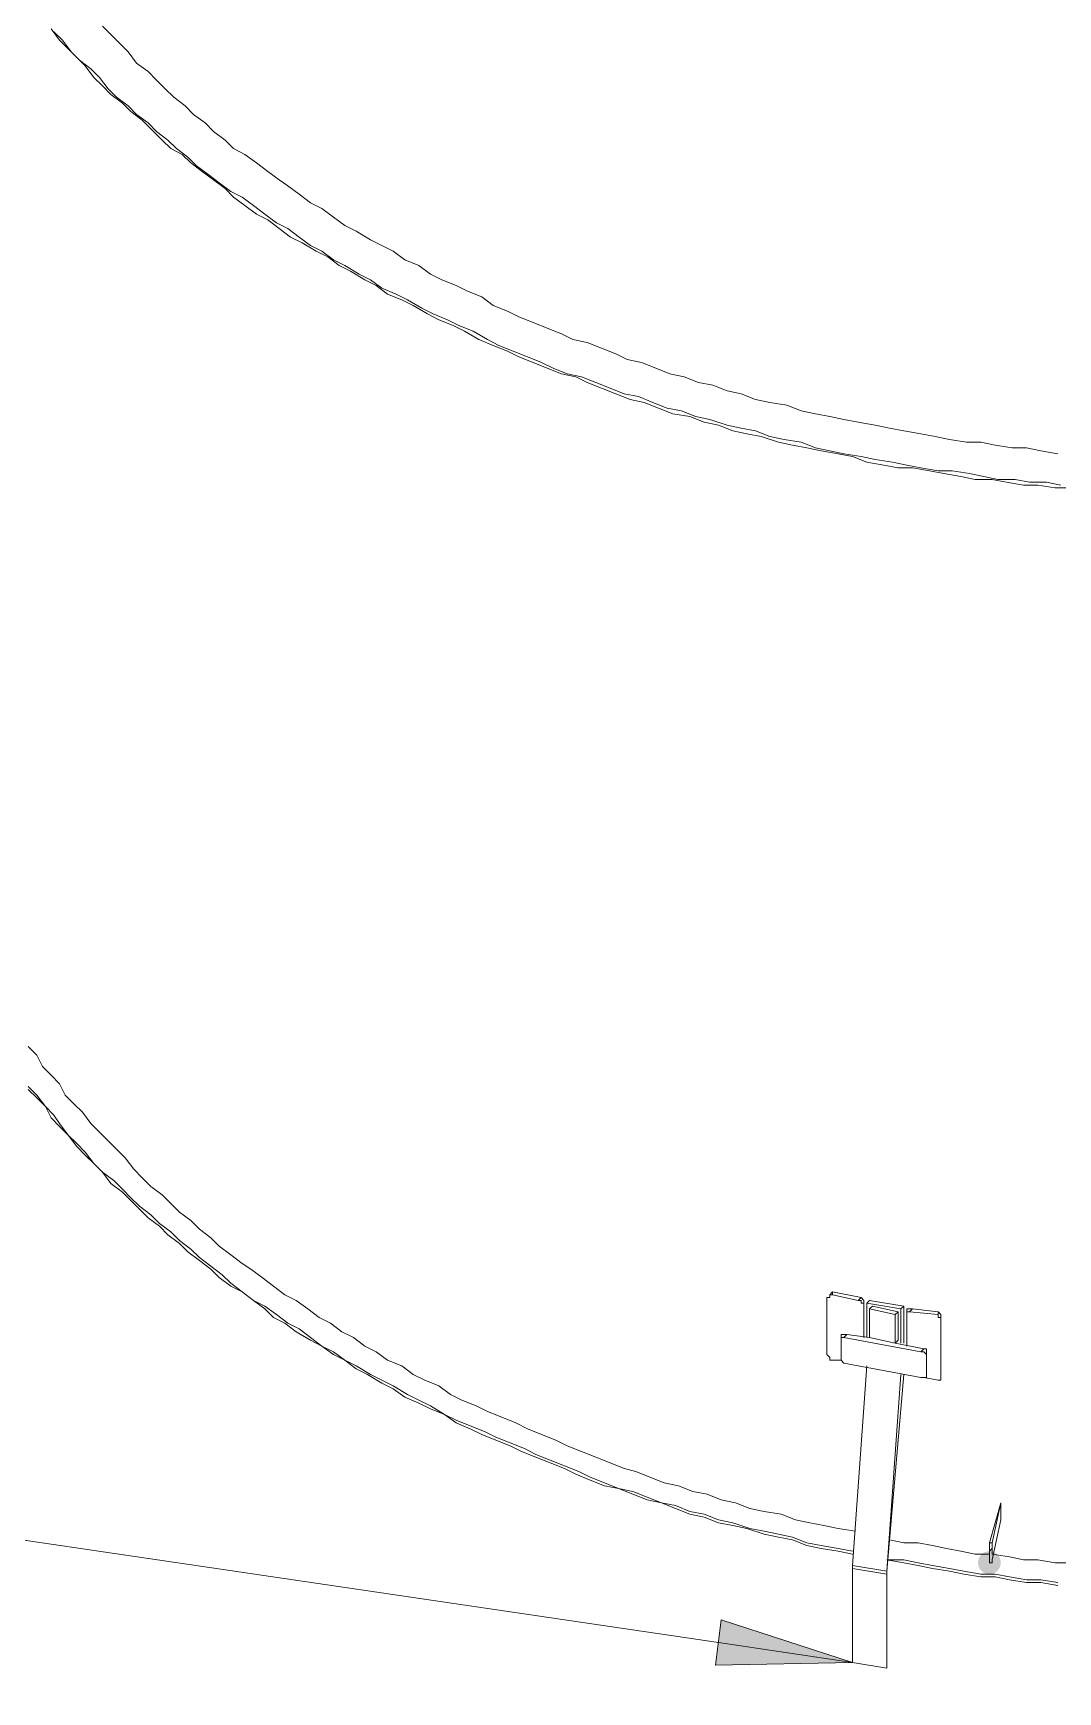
# Model space of a CAD drawing. Header units: millimetres. Extents: x 0 to 62767, y -13570 to 23963.
# Drawn here: x 17586 to 18270, y 1538 to 2647 of the extents above; entities that cross this region are included whole.
import ezdxf

# ---------------------------------------------------------------- set-up
doc = ezdxf.new("R2010")
doc.units = ezdxf.units.MM
picture_1 = doc.add_image_def('image2.jpg', size_in_pixel=(680, 1027))

msp = doc.modelspace()

# ---------------------------------------------------------------- hatches: boundary and pattern name
h = msp.add_hatch(color=7)
edge = h.paths.add_edge_path()
edge.add_arc((18224.762, 1624.762), 7.619, 0, 360)
h = msp.add_hatch(color=7)
h.dxf.hatch_style = 2
h.paths.add_polyline_path([(18041.904, 1556.19), (18133.333, 1558.095), (18045.713, 1586.667)])

# ---------------------------------------------------------------- linework, layer by layer
at = {"color": 7, "lineweight": 0}
for points in [[(18278.095, 2342.857), (18268.571, 2342.857), (18257.143, 2344.762), (18247.619, 2344.762), (18236.19, 2346.667), (18226.667, 2348.571), (18215.237, 2348.571), (18205.713, 2350.476), (18194.285, 2352.381), (18184.761, 2354.286), (18173.333, 2356.19), (18163.809, 2356.19), (18154.285, 2358.095), (18142.857, 2360), (18133.333, 2363.809), (18123.809, 2365.714), (18112.381, 2367.619), (18102.857, 2369.524), (18093.333, 2371.429), (18083.81, 2373.333), (18072.38, 2377.143), (18062.856, 2379.048), (18053.333, 2380.952), (18043.809, 2384.762), (18034.285, 2386.667), (18024.761, 2390.476), (18013.333, 2392.381), (18003.809, 2396.19), (17994.285, 2400), (17984.762, 2401.905), (17975.238, 2405.714), (17965.714, 2409.524), (17956.19, 2413.333), (17948.571, 2417.143), (17939.047, 2419.048), (17929.523, 2422.857), (17919.999, 2426.667), (17910.476, 2430.476), (17902.856, 2434.286), (17893.333, 2438.095), (17883.809, 2441.905), (17874.285, 2447.619), (17866.667, 2451.429), (17857.143, 2455.238), (17849.524, 2459.048), (17840, 2464.762), (17832.381, 2468.571), (17822.857, 2472.381), (17815.238, 2478.095), (17807.618, 2481.905), (17798.095, 2487.619), (17790.475, 2491.429), (17782.857, 2497.143), (17775.238, 2500.952), (17765.714, 2506.667), (17758.095, 2510.476), (17750.476, 2516.19), (17742.856, 2521.905), (17735.238, 2525.714), (17727.619, 2531.429), (17720, 2537.143), (17714.285, 2542.857), (17706.667, 2548.571), (17699.048, 2554.286), (17691.428, 2560), (17685.715, 2565.714), (17678.095, 2569.524), (17672.381, 2575.238), (17664.761, 2582.857), (17659.048, 2588.571), (17651.429, 2594.286), (17645.714, 2600), (17638.096, 2605.714), (17632.381, 2611.429), (17626.666, 2617.143), (17620.953, 2624.762), (17615.238, 2630.476), (17609.523, 2636.19), (17603.81, 2641.905), (17598.095, 2649.524)], [(18270.477, 2365.714), (18259.047, 2367.619), (18249.523, 2369.524), (18240, 2369.524), (18228.571, 2371.429), (18219.047, 2373.333), (18209.524, 2373.333), (18198.095, 2375.238), (18188.571, 2377.143), (18179.048, 2379.048), (18167.618, 2380.952), (18158.094, 2382.857), (18148.572, 2384.762), (18137.142, 2386.667), (18127.619, 2388.571), (18118.095, 2390.476), (18108.571, 2392.381), (18099.047, 2394.286), (18089.523, 2398.095), (18078.095, 2400), (18068.571, 2401.905), (18059.047, 2405.714), (18049.524, 2407.619), (18040, 2411.429), (18030.476, 2413.333), (18020.952, 2417.143), (18011.428, 2419.048), (18001.905, 2422.857), (17992.381, 2426.667), (17982.857, 2428.571), (17975.238, 2432.381), (17965.714, 2436.19), (17956.19, 2440), (17946.666, 2441.905), (17939.047, 2445.714), (17929.523, 2449.524), (17919.999, 2453.333), (17910.476, 2457.143), (17902.856, 2460.952), (17893.333, 2464.762), (17885.713, 2470.476), (17876.191, 2474.286), (17868.571, 2478.095), (17859.048, 2481.905), (17851.428, 2485.714), (17843.809, 2491.429), (17834.285, 2495.238), (17826.666, 2500.952), (17819.048, 2504.762), (17811.429, 2508.571), (17801.905, 2514.286), (17794.286, 2518.095), (17786.666, 2523.809), (17779.047, 2529.524), (17771.429, 2533.333), (17763.81, 2539.048), (17756.19, 2544.762), (17750.476, 2548.571), (17742.856, 2554.286), (17735.238, 2560), (17727.619, 2565.714), (17720, 2569.524), (17714.285, 2575.238), (17706.667, 2580.952), (17700.952, 2586.667), (17693.333, 2592.381), (17687.619, 2598.095), (17680, 2603.809), (17674.285, 2609.524), (17668.572, 2615.238), (17662.857, 2620.952), (17655.238, 2626.667), (17649.524, 2634.286), (17643.809, 2640), (17638.096, 2645.714), (17632.381, 2651.429)], [(18272.381, 2344.762), (18262.857, 2346.667), (18251.428, 2346.667), (18241.904, 2348.571), (18230.476, 2348.571), (18220.952, 2350.476), (18211.428, 2352.381), (18200, 2354.286), (18190.476, 2354.286), (18179.048, 2356.19), (18169.524, 2358.095), (18160, 2360), (18148.572, 2361.905), (18139.047, 2363.809), (18127.619, 2365.714), (18118.095, 2367.619), (18108.571, 2369.524), (18099.047, 2373.333), (18087.619, 2375.238), (18078.095, 2377.143), (18068.571, 2380.952), (18059.047, 2382.857), (18049.524, 2384.762), (18038.095, 2388.571), (18028.571, 2390.476), (18019.048, 2394.286), (18009.524, 2396.19), (18000, 2400), (17990.476, 2403.809), (17980.952, 2405.714), (17971.429, 2409.524), (17961.905, 2413.333), (17952.381, 2417.143), (17942.857, 2419.048), (17933.333, 2422.857), (17925.714, 2426.667), (17916.19, 2430.476), (17906.667, 2434.286), (17897.143, 2438.095), (17889.524, 2441.905), (17880, 2447.619), (17870.476, 2451.429), (17862.857, 2455.238), (17853.333, 2459.048), (17845.714, 2462.857), (17836.19, 2468.571), (17828.572, 2472.381), (17819.048, 2476.19), (17811.429, 2481.905), (17803.809, 2485.714), (17794.286, 2491.429), (17786.666, 2495.238), (17779.047, 2500.952), (17771.429, 2504.762), (17763.81, 2510.476), (17756.19, 2516.19), (17748.571, 2520), (17740.952, 2525.714), (17733.334, 2531.429), (17725.714, 2537.143), (17718.095, 2540.952), (17710.476, 2546.667), (17702.857, 2552.381), (17695.237, 2558.095), (17689.524, 2563.809), (17681.904, 2569.524), (17676.19, 2575.238), (17668.572, 2580.952), (17662.857, 2586.667), (17655.238, 2592.381), (17649.524, 2598.095), (17641.905, 2603.809), (17636.19, 2609.524), (17630.475, 2617.143), (17624.762, 2622.857), (17617.142, 2628.571), (17611.429, 2634.286), (17605.714, 2641.905), (17599.999, 2647.619)], [(17582.856, 1969.524), (17588.571, 1963.809), (17592.38, 1956.19), (17598.095, 1950.476), (17603.81, 1944.762), (17607.619, 1937.143), (17613.333, 1931.429), (17619.047, 1925.714), (17624.762, 1918.095), (17630.475, 1912.381), (17636.19, 1906.667), (17641.905, 1900.952), (17647.618, 1895.238), (17653.333, 1887.619), (17659.048, 1881.905), (17664.761, 1876.19), (17672.381, 1870.476), (17678.095, 1864.762), (17683.809, 1859.047), (17691.428, 1853.333), (17697.143, 1847.619), (17704.761, 1841.905), (17710.476, 1836.19), (17718.095, 1830.476), (17725.714, 1824.762), (17731.428, 1820.952), (17739.047, 1815.238), (17746.667, 1809.524), (17754.286, 1803.81), (17761.904, 1800), (17769.523, 1794.286), (17777.142, 1788.571), (17784.762, 1784.762), (17792.381, 1779.048), (17800, 1775.238), (17807.618, 1769.524), (17815.238, 1765.714), (17822.857, 1760), (17832.381, 1756.191), (17840, 1750.476), (17847.619, 1746.667), (17857.143, 1742.857), (17864.761, 1737.143), (17872.38, 1733.333), (17881.904, 1729.524), (17889.524, 1725.714), (17899.047, 1721.905), (17908.571, 1718.095), (17916.19, 1714.286), (17925.714, 1710.476), (17935.238, 1706.667), (17942.857, 1702.857), (17952.381, 1699.048), (17961.905, 1695.238), (17971.429, 1691.429), (17980.952, 1687.619), (17988.572, 1685.714), (17998.094, 1681.905), (18007.618, 1678.095), (18017.143, 1676.19), (18026.667, 1672.381), (18036.191, 1670.476), (18045.713, 1666.667), (18055.237, 1664.762), (18064.762, 1660.952), (18074.286, 1659.048), (18085.714, 1657.143), (18095.238, 1653.333), (18104.762, 1651.429), (18114.286, 1649.524), (18123.809, 1647.619), (18135.238, 1645.714)], [(17582.856, 1942.857), (17588.571, 1937.143), (17594.286, 1929.524), (17599.999, 1923.809), (17603.81, 1918.095), (17609.523, 1910.476), (17615.238, 1904.762), (17620.953, 1899.048), (17626.666, 1891.429), (17632.381, 1885.714), (17640, 1880), (17645.714, 1874.286), (17651.429, 1868.571), (17657.142, 1862.857), (17664.761, 1857.143), (17670.476, 1851.429), (17678.095, 1845.714), (17683.809, 1840), (17691.428, 1834.286), (17697.143, 1828.571), (17704.761, 1822.857), (17712.38, 1817.143), (17718.095, 1811.428), (17725.714, 1805.714), (17733.334, 1800), (17740.952, 1796.191), (17748.571, 1790.476), (17756.19, 1784.762), (17763.81, 1780.952), (17771.429, 1775.238), (17779.047, 1769.524), (17786.666, 1765.714), (17794.286, 1760), (17801.905, 1756.191), (17811.429, 1750.476), (17819.048, 1746.667), (17826.666, 1742.857), (17836.19, 1737.143), (17843.809, 1733.333), (17851.428, 1729.524), (17860.952, 1723.809), (17868.571, 1720), (17878.095, 1716.19), (17887.619, 1712.381), (17895.238, 1708.572), (17904.762, 1704.762), (17914.286, 1700.952), (17921.904, 1697.143), (17931.429, 1693.333), (17940.953, 1689.524), (17950.475, 1685.714), (17958.095, 1681.905), (17967.618, 1678.095), (17977.142, 1674.286), (17986.666, 1672.381), (17996.19, 1668.571), (18005.714, 1664.762), (18015.237, 1662.857), (18024.761, 1659.048), (18034.285, 1657.143), (18043.809, 1653.333), (18053.333, 1651.429), (18064.762, 1647.619), (18074.286, 1645.714), (18083.81, 1643.809), (18093.333, 1641.905), (18102.857, 1638.095), (18112.381, 1636.19), (18123.809, 1634.286), (18133.333, 1632.381)], [(17582.856, 1940.952), (17588.571, 1935.238), (17594.286, 1929.524), (17598.095, 1921.905), (17603.81, 1916.19), (17609.523, 1910.476), (17615.238, 1902.857), (17620.953, 1897.143), (17626.666, 1891.429), (17632.381, 1885.714), (17638.096, 1878.095), (17645.714, 1872.381), (17651.429, 1866.667), (17657.142, 1860.952), (17662.857, 1855.238), (17670.476, 1849.524), (17676.19, 1843.81), (17683.809, 1838.095), (17689.524, 1832.381), (17697.143, 1826.667), (17704.761, 1820.952), (17710.476, 1815.238), (17718.095, 1809.524), (17725.714, 1805.714), (17733.334, 1800), (17740.952, 1794.286), (17746.667, 1788.571), (17754.286, 1784.762), (17761.904, 1779.048), (17771.429, 1773.333), (17779.047, 1769.524), (17786.666, 1763.809), (17794.286, 1760), (17801.905, 1754.286), (17809.524, 1750.476), (17819.048, 1744.762), (17826.666, 1740.952), (17834.285, 1735.238), (17843.809, 1731.429), (17851.428, 1727.619), (17860.952, 1723.809), (17868.571, 1718.095), (17878.095, 1714.286), (17885.713, 1710.476), (17895.238, 1706.667), (17904.762, 1702.857), (17912.38, 1699.048), (17921.904, 1695.238), (17931.429, 1691.429), (17940.953, 1687.619), (17948.571, 1683.809), (17958.095, 1680), (17967.618, 1676.19), (17977.142, 1674.286), (17986.666, 1670.476), (17996.19, 1666.667), (18005.714, 1664.762), (18015.237, 1660.952), (18024.761, 1657.143), (18034.285, 1655.238), (18043.809, 1651.429), (18053.333, 1649.524), (18062.856, 1647.619), (18074.286, 1643.809), (18083.81, 1641.905), (18093.333, 1640), (18102.857, 1636.19), (18112.381, 1634.286), (18123.809, 1632.381), (18133.333, 1630.476)], [(18116.19, 1801.905), (18118.095, 1801.905), (18118.095, 1803.81), (18119.999, 1803.81)], [(18116.19, 1801.905), (18116.19, 1763.809)], [(18119.999, 1805.714), (18118.095, 1803.81)], [(18118.095, 1803.81), (18118.095, 1801.905)], [(18119.999, 1803.81), (18119.999, 1805.714)], [(18139.047, 1801.905), (18119.999, 1805.714)], [(18119.999, 1803.81), (18137.142, 1800)], [(18139.047, 1801.905), (18137.142, 1800)], [(18137.142, 1800), (18139.047, 1800), (18139.047, 1798.095), (18140.952, 1798.095), (18140.952, 1796.191)], [(18140.952, 1798.095), (18140.952, 1800), (18139.047, 1801.905)], [(18140.952, 1796.191), (18140.952, 1798.095)], [(18140.952, 1798.095), (18140.952, 1775.238)], [(18140.952, 1796.191), (18140.952, 1775.238)], [(18167.618, 1796.191), (18144.762, 1800), (18142.857, 1798.095)], [(18142.857, 1775.238), (18142.857, 1798.095), (18165.714, 1794.286)], [(18163.809, 1773.333), (18163.809, 1792.381), (18146.666, 1796.191), (18144.762, 1794.286), (18144.762, 1775.238)], [(18167.618, 1796.191), (18165.714, 1794.286), (18165.714, 1771.428)], [(18167.618, 1771.428), (18167.618, 1796.191)], [(18144.762, 1794.286), (18161.905, 1790.476)], [(18163.809, 1792.381), (18161.905, 1790.476), (18161.905, 1771.428), (18144.762, 1775.238)], [(18173.333, 1794.286), (18171.428, 1794.286), (18169.524, 1794.286)], [(18169.524, 1794.286), (18169.524, 1792.381)], [(18169.524, 1792.381), (18171.428, 1792.381)], [(18169.524, 1792.381), (18169.524, 1769.524)], [(18171.428, 1792.381), (18173.333, 1794.286)], [(18171.428, 1792.381), (18190.476, 1790.476)], [(18190.476, 1792.381), (18173.333, 1794.286)], [(18192.381, 1788.571), (18192.381, 1790.476), (18190.476, 1792.381)], [(18190.476, 1792.381), (18190.476, 1790.476)], [(18190.476, 1790.476), (18190.476, 1788.571), (18192.381, 1788.571), (18192.381, 1786.667)], [(18192.381, 1786.667), (18192.381, 1788.571)], [(18192.381, 1788.571), (18192.381, 1750.476)], [(18192.381, 1786.667), (18192.381, 1748.572)], [(18129.523, 1777.143), (18127.619, 1777.143), (18125.714, 1777.143)], [(18125.714, 1777.143), (18125.714, 1775.238)], [(18125.714, 1773.333), (18125.714, 1775.238), (18127.619, 1775.238)], [(18125.714, 1773.333), (18125.714, 1761.905)], [(18127.619, 1775.238), (18129.523, 1777.143)], [(18127.619, 1775.238), (18179.048, 1765.714)], [(18144.762, 1775.238), (18129.523, 1777.143)], [(18163.809, 1773.333), (18161.905, 1771.428)], [(18119.999, 1760), (18118.095, 1760), (18118.095, 1761.905), (18116.19, 1763.809)], [(18180.952, 1767.619), (18161.905, 1771.428)], [(18180.952, 1767.619), (18179.048, 1765.714)], [(18179.048, 1765.714), (18180.952, 1765.714), (18182.857, 1763.809)], [(18182.857, 1765.714), (18182.857, 1767.619), (18180.952, 1767.619)], [(18182.857, 1763.809), (18182.857, 1765.714)], [(18182.857, 1765.714), (18182.857, 1752.381)], [(18182.857, 1763.809), (18182.857, 1750.476)], [(18125.714, 1760), (18119.999, 1760)], [(18127.619, 1758.095), (18125.714, 1760), (18125.714, 1761.905)], [(18179.048, 1748.572), (18127.619, 1758.095)], [(18133.333, 1622.857), (18142.857, 1756.191)], [(18182.857, 1752.381), (18182.857, 1750.476)], [(18182.857, 1752.381), (18182.857, 1750.476)], [(18165.714, 1750.476), (18156.19, 1619.048)], [(18156.19, 1619.048), (18167.618, 1750.476)], [(18182.857, 1750.476), (18182.857, 1748.572), (18180.952, 1748.572), (18179.048, 1748.572)], [(18190.476, 1746.667), (18180.952, 1748.572)], [(18192.381, 1748.572), (18192.381, 1746.667), (18190.476, 1746.667)], [(18192.381, 1750.476), (18192.381, 1748.572)], [(18192.381, 1750.476), (18192.381, 1748.572)], [(18043.809, 1571.429), (17371.428, 1670.476), (17180.952, 1670.476)], [(18232.38, 1664.762), (18224.762, 1638.095)], [(18226.667, 1626.667), (18232.38, 1653.333), (18232.38, 1664.762), (18226.667, 1638.095)], [(18158.094, 1640), (18167.618, 1638.095), (18177.142, 1638.095), (18186.667, 1636.19), (18196.191, 1634.286), (18205.713, 1632.381), (18215.237, 1630.476), (18224.762, 1630.476)], [(18226.667, 1638.095), (18226.667, 1636.19), (18226.667, 1634.286), (18224.762, 1632.381), (18224.762, 1630.476), (18224.762, 1628.571), (18224.762, 1626.667), (18224.762, 1624.762), (18226.667, 1624.762), (18226.667, 1626.667)], [(18226.667, 1638.095), (18224.762, 1638.095)], [(18224.762, 1624.762), (18224.762, 1626.667), (18224.762, 1628.571), (18224.762, 1630.476), (18224.762, 1632.381), (18224.762, 1634.286), (18224.762, 1636.19), (18224.762, 1638.095)], [(18226.667, 1630.476), (18238.095, 1628.571), (18247.619, 1626.667), (18257.143, 1626.667), (18268.571, 1624.762), (18278.095, 1624.762)], [(18156.19, 1619.048), (18133.333, 1622.857)], [(18133.333, 1620.952), (18133.333, 1622.857)], [(18156.19, 1617.143), (18133.333, 1620.952)], [(18156.19, 1554.286), (18133.333, 1558.095), (18133.333, 1620.952)], [(18156.19, 1626.667), (18167.618, 1624.762), (18177.142, 1622.857), (18186.667, 1620.952), (18198.095, 1619.048), (18207.619, 1617.143), (18219.047, 1615.238), (18228.571, 1615.238), (18238.095, 1613.333), (18249.523, 1611.429), (18259.047, 1611.429), (18270.477, 1609.524)], [(18156.19, 1626.667), (18167.618, 1626.667), (18177.142, 1624.762), (18186.667, 1622.857), (18198.095, 1620.952), (18207.619, 1619.048), (18219.047, 1617.143), (18228.571, 1617.143), (18238.095, 1615.238), (18249.523, 1613.333), (18259.047, 1613.333), (18270.477, 1611.429)], [(18156.19, 1619.048), (18156.19, 1617.143)], [(18156.19, 1617.143), (18156.19, 1554.286), (18156.19, 1556.19), (18156.19, 1619.048)], [(18043.809, 1571.429), (18133.333, 1558.095)]]:
    msp.add_lwpolyline(points, dxfattribs=at)
for points in [[(18226.667, 1634.286), (18226.667, 1632.381), (18226.667, 1630.476), (18226.667, 1632.381)], [(18041.904, 1556.19), (18133.333, 1558.095), (18045.713, 1586.667)]]:
    msp.add_lwpolyline(points, close=True, dxfattribs=at)

# ---------------------------------------------------------------- pictures from other files: only their frames are drawn
image = msp.add_image(picture_1, insert=(17238.095, 1455.238), size_in_units=(2224.77, 3369.515))
image.dxf.flags = 7

doc.saveas('drawing.dxf')
